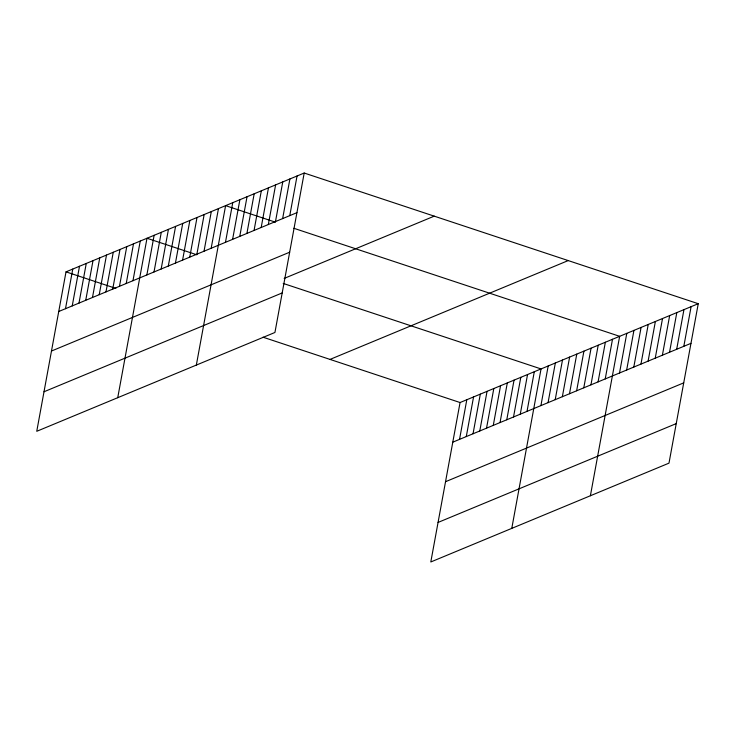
<?xml version="1.0" encoding="UTF-8"?>
<svg xmlns="http://www.w3.org/2000/svg" width="735" height="735" viewBox="0 0 735 735"><rect width="100%" height="100%" fill="white"/><g stroke="black" fill="none" stroke-linecap="round" stroke-linejoin="round"><path stroke-width="1.1" d="M304.198 173.028L66.012 271.858L36.75 431.298L274.936 332.468L304.198 173.028L698.25 303.702L668.988 463.142L430.802 561.972L460.064 402.532L698.25 303.702M65.489 308.7L72.765 269.065M72.232 305.907L79.509 266.263M78.985 303.105L86.261 263.461M85.729 300.303L93.005 260.659M92.481 297.5L99.758 257.856M99.225 294.698L106.501 255.063M105.978 291.905L113.254 252.261M112.721 289.103L119.998 249.459M119.474 286.301L126.751 246.657M126.227 283.499L133.494 243.855M132.971 280.696L140.247 241.062M117.738 397.699L147 238.259L196.842 254.788M146.862 274.936L154.139 235.292M154.01 271.968L161.287 232.324M161.158 269.01L168.434 229.366M168.306 266.042L175.582 226.398M175.445 263.075L182.721 223.431M182.592 260.107L189.869 220.463M189.74 257.149L197.017 217.505M196.888 254.181L204.165 214.537M204.027 251.214L211.303 211.57M211.175 248.246L218.451 208.611M196.337 365.084L225.599 205.644L275.441 222.172M225.47 242.32L232.747 202.676M232.609 239.353L239.886 199.709M239.757 236.394L247.033 196.75M246.905 233.427L254.181 193.783M254.053 230.459L261.329 190.815M261.191 227.492L268.468 187.848M268.339 224.533L275.616 184.889M275.487 221.566L282.764 181.922M282.635 218.598L289.912 178.954M289.774 215.631L297.05 175.996M459.54 439.374L466.808 399.73M466.284 436.572L473.561 396.937M473.037 433.779L480.313 394.135M479.78 430.976L487.057 391.332M486.533 428.174L493.81 388.53M493.277 425.372L500.553 385.728M500.03 422.579L507.306 382.935M506.773 419.777L514.05 380.133M513.526 416.975L520.803 377.331M520.27 414.173L527.546 374.528M527.023 411.37L534.299 371.726M511.78 528.373L541.043 368.933L283.214 283.434M540.914 405.61L548.191 365.966M548.062 402.642L555.338 362.998M555.21 399.675L562.486 360.031M562.358 396.716L569.625 357.072M569.496 393.749L576.773 354.105M576.644 390.781L583.921 351.137M583.792 387.814L591.069 348.179M590.94 384.855L598.207 345.211M598.079 381.888L605.355 342.244M605.227 378.92L612.503 339.276M590.389 495.757L619.651 336.318L293.871 228.282M619.522 372.994L626.79 333.35M626.661 370.027L633.938 330.382M633.809 367.059L641.085 327.424M640.957 364.101L648.233 324.457M648.105 361.133L655.372 321.489M655.243 358.165L662.52 318.521M662.391 355.198L669.668 315.563M669.539 352.24L676.816 312.596M676.687 349.272L683.954 309.628M683.826 346.304L691.102 306.66M58.736 311.502L296.922 212.672M51.478 351.036L289.663 252.206M284.179 278.418L434.238 216.145M44.008 391.764L282.194 292.934M330.024 359.415L568.21 260.576M452.788 442.176L690.974 343.346M445.529 481.71L683.715 382.871M438.06 522.438L676.246 423.608M66.012 271.858L115.864 288.396M263.038 337.2L460.064 402.532"/></g></svg>
